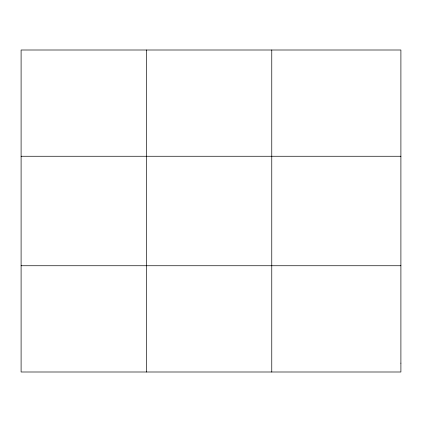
<?xml version="1.0" encoding="UTF-8"?>
<svg xmlns="http://www.w3.org/2000/svg" width="422" height="422" viewBox="0 0 422 422"><rect width="100%" height="100%" fill="white"/><g stroke="black" fill="none" stroke-linecap="round" stroke-linejoin="round"><path stroke-width="0.63" d="M146.434 371.998L146.434 50.002M271.768 371.998L271.768 50.002M21.1 156.261L400.9 156.261M21.1 265.739L400.9 265.739M400.9 363.142L400.9 371.998L21.1 371.998L21.1 50.002L400.9 50.002L400.9 363.142"/></g></svg>
